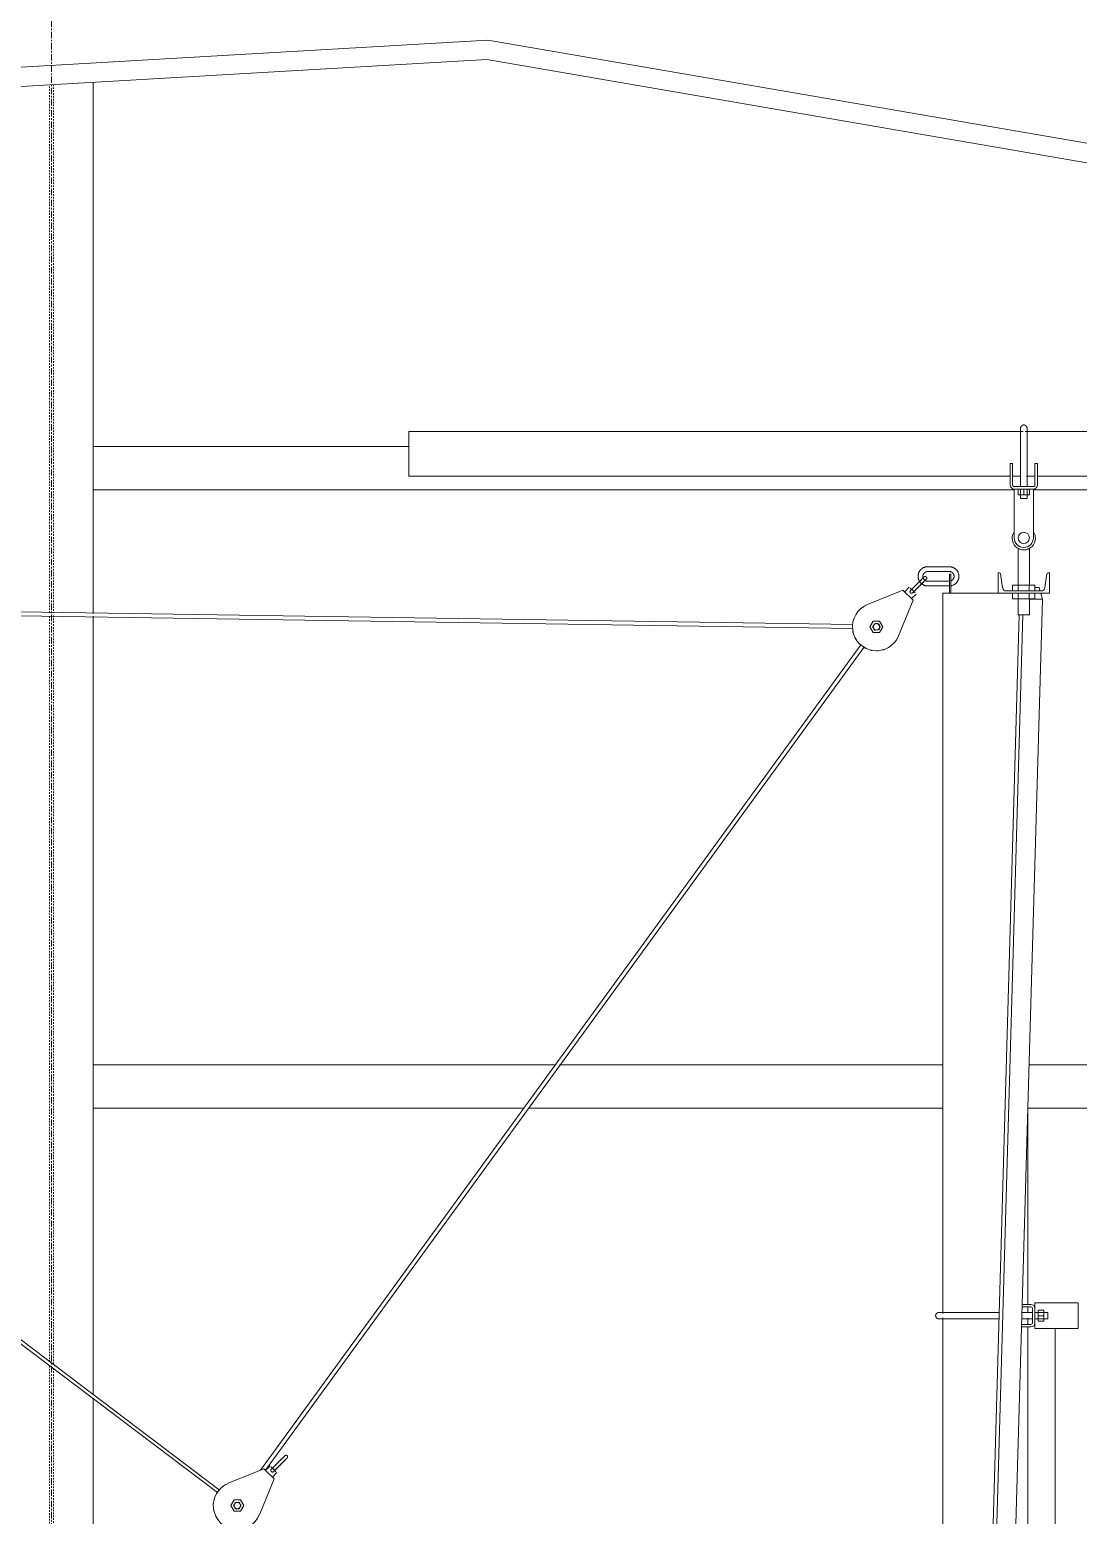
# Model space of a CAD drawing. Header units: inches. Extents: x 21386 to 98862, y -290 to 853.
# Drawn here: x 32822.9 to 32904.7, y 209.4 to 325.3 of the extents above; entities that cross this region are included whole.
import ezdxf

# ---------------------------------------------------------------- set-up
doc = ezdxf.new("R2010")
doc.units = ezdxf.units.IN
doc.header["$MEASUREMENT"] = 0
doc.linetypes.add('Grid Line 1_2_', pattern=[0.875, 0.5, -0.125, 0.125, -0.125])
doc.linetypes.add('Hidden 1_8_', pattern=[0.1875, 0.125, -0.0625])
for name, color, linetype, lineweight in [('Q-SPCQ', 91, 'Continuous', 13), ('S-BEAM', 12, 'Continuous', 13), ('S-COLS', 52, 'Continuous', 13), ('S-GRID', 1, 'Continuous', 9)]:
    doc.layers.add(name, color=color, linetype=linetype, lineweight=lineweight)

# ---------------------------------------------------------------- blocks, each defined once
blk = doc.blocks.new('Basketball_Backstop-Performance_Sports_Systems-3103-Ceiling_Hung - 27_-0_ to 27_-11 7_8_-706978-Building Section - North_South looking East _ Fitness Center')
at = {"layer": 'Q-SPCQ', "color": 8, "lineweight": 9}
for p, q in [((22184.62, 294), (22136.68, 294)), ((22136.68, 292.25), (22136.68, 294)), ((22232.68, 294), (22184.79, 294)), ((22136.68, 290.5), (22136.68, 292.25)), ((22184.43, 292.25), (22184.43, 289.69)), ((22184.93, 289.69), (22184.93, 292.25)), ((22183.8, 291.5), (22183.62, 291.5)), ((22183.62, 291), (22183.62, 291.5)), ((22183.62, 291.5), (22183.62, 291.37)), ((22183.8, 291.5), (22183.62, 291.5)), ((22183.62, 291.35), (22183.62, 291)), ((22183.62, 289.81), (22183.62, 291)), ((22183.8, 291.37), (22183.8, 291.5)), ((22183.8, 291.5), (22183.8, 291)), ((22183.8, 291), (22183.8, 291.35)), ((22183.8, 291), (22183.8, 289.81)), ((22185.74, 291.5), (22185.55, 291.5)), ((22185.55, 291), (22185.55, 291.5)), ((22185.55, 291.5), (22185.55, 291.37)), ((22185.74, 291.5), (22185.55, 291.5)), ((22185.55, 291.35), (22185.55, 291)), ((22185.55, 291), (22185.55, 289.81)), ((22185.74, 291.37), (22185.74, 291.5)), ((22185.74, 291.5), (22185.74, 291)), ((22185.74, 291), (22185.74, 291.35)), ((22185.74, 289.81), (22185.74, 291)), ((22136.68, 290.5), (22183.62, 290.5)), ((22183.8, 290.5), (22184.46, 290.5)), ((22184.43, 290.5), (22184.43, 289.69)), ((22184.43, 290.5), (22184.43, 289.69)), ((22184.43, 290.5), (22184.43, 289.69)), ((22184.89, 290.5), (22185.55, 290.5)), ((22184.93, 289.69), (22184.93, 290.5)), ((22184.93, 289.69), (22184.93, 290.5)), ((22184.93, 289.69), (22184.93, 290.5)), ((22185.74, 290.5), (22232.68, 290.5)), ((22185.43, 289.69), (22183.93, 289.69)), ((22183.93, 289.5), (22183.93, 285.69)), ((22183.93, 289.5), (22185.43, 289.5)), ((22184.24, 289.5), (22184.24, 289.06)), ((22184.68, 289.06), (22184.24, 289.06)), ((22184.43, 289.5), (22184.43, 288.75)), ((22184.68, 288.75), (22184.44, 288.75)), ((22184.68, 289.06), (22184.68, 289.5)), ((22185.12, 289.06), (22184.68, 289.06)), ((22184.92, 288.75), (22184.68, 288.75)), ((22184.93, 288.75), (22184.93, 289.5)), ((22185.12, 289.5), (22185.12, 289.06)), ((22185.43, 285.69), (22185.43, 289.5)), ((22184.24, 284.86), (22184.24, 281.99)), ((22184.24, 284.86), (22184.24, 281.99)), ((22185.12, 281.99), (22185.12, 284.86)), ((22185.12, 281.99), (22185.12, 284.86)), ((22178.87, 283.44), (22177.18, 283.44)), ((22177.18, 283.06), (22178.87, 283.06)), ((22178.87, 281.37), (22178.87, 282.87)), ((22178.99, 282.87), (22178.87, 282.87)), ((22178.99, 282.87), (22178.99, 281.37)), ((22182.78, 282.95), (22182.68, 282.95)), ((22182.68, 282.95), (22182.68, 281.37)), ((22183.03, 281.79), (22182.87, 282.88)), ((22186.49, 282.88), (22186.32, 281.79)), ((22186.68, 282.95), (22186.58, 282.95)), ((22186.68, 281.37), (22186.68, 282.95)), ((22175.74, 281.84), (22175.39, 281.49)), ((22175.82, 281.77), (22176.01, 281.58)), ((22178.87, 282.31), (22177.18, 282.31)), ((22177.18, 281.94), (22178.87, 281.94)), ((22183.81, 281.99), (22184.24, 281.99)), ((22183.81, 281.55), (22183.81, 281.99)), ((22184.24, 281.99), (22185.11, 281.99)), ((22184.24, 281.99), (22184.24, 281.55)), ((22185.11, 281.99), (22185.54, 281.99)), ((22185.11, 281.99), (22185.11, 281.55)), ((22185.54, 281.99), (22185.54, 281.55)), ((22185.87, 281.83), (22185.54, 281.83)), ((22185.94, 281.58), (22185.87, 281.83)), ((22171.33, 278.93), (22031.53, 281.07)), ((22031.53, 280.75), (22171.31, 278.62)), ((22175.25, 281.62), (22172.47, 280.49)), ((22174.91, 278.04), (22176.05, 280.83)), ((22175.25, 281.62), (22176.05, 280.83)), ((22175.92, 280.96), (22176.27, 281.31)), ((22176.01, 281.58), (22176.19, 281.39)), ((22178.37, 281.37), (22178.37, 225.17)), ((22178.37, 281.37), (22181.68, 281.37)), ((22181.68, 281.37), (22182.68, 281.37)), ((22182.46, 152.54), (22186.13, 280.92)), ((22182.68, 281.37), (22186.68, 281.37)), ((22186.04, 281.55), (22183.31, 281.55)), ((22183.81, 280.94), (22183.81, 281.37)), ((22184.24, 280.94), (22183.81, 280.94)), ((22184.24, 281.37), (22184.24, 280.94)), ((22184.24, 280.94), (22184.24, 279.69)), ((22185.11, 280.94), (22184.24, 280.94)), ((22185.09, 280.92), (22186.13, 280.92)), ((22185.11, 281.37), (22185.11, 280.94)), ((22185.54, 280.94), (22185.11, 280.94)), ((22185.12, 279.69), (22185.12, 280.94)), ((22185.54, 281.37), (22185.54, 280.94)), ((22186.13, 280.92), (22186, 281.37)), ((22031.09, 279.72), (22121.75, 211.2)), ((22121.89, 211.41), (22031.24, 279.91)), ((22184.6, 279.69), (22180.97, 152.54)), ((22184.32, 279.69), (22180.97, 162.24)), ((22184.68, 279.69), (22184.24, 279.69)), ((22185.12, 279.69), (22184.68, 279.69)), ((22172.93, 279.19), (22172.67, 278.75)), ((22172.67, 278.75), (22172.93, 278.31)), ((22173.43, 279.19), (22172.93, 279.19)), ((22172.93, 278.31), (22173.43, 278.31)), ((22173.4, 278.9), (22173.31, 278.9)), ((22173.68, 278.75), (22173.43, 279.19)), ((22173.43, 278.31), (22173.68, 278.75)), ((22171.96, 277.34), (22125.12, 212.95)), ((22125.5, 212.94), (22172.19, 277.13)), ((22184.99, 225.87), (22184.99, 241.02)), ((22182.76, 225.25), (22181.68, 225.25)), ((22185.37, 225.25), (22184.54, 225.25)), ((22184.55, 225.69), (22185.24, 225.69)), ((22185.24, 225.87), (22184.56, 225.87)), ((22184.99, 225.22), (22184.99, 225.69)), ((22185.37, 225.56), (22185.37, 224.44)), ((22185.55, 225.56), (22185.55, 226)), ((22188.93, 226), (22185.55, 226)), ((22185.55, 224.44), (22185.55, 225.56)), ((22186.55, 225.25), (22185.55, 225.25)), ((22185.8, 225), (22185.8, 225.44)), ((22186.24, 225.44), (22185.8, 225.44)), ((22185.8, 224.56), (22185.8, 225)), ((22185.8, 225), (22186.24, 225)), ((22186.24, 225.44), (22186.24, 225)), ((22186.24, 225), (22186.24, 224.56)), ((22186.55, 225.25), (22186.55, 225)), ((22186.55, 225), (22186.55, 224.75)), ((22188.93, 226), (22188.93, 224)), ((22178.37, 224.83), (22178.37, 162.87)), ((22181.68, 224.75), (22182.75, 224.75)), ((22184.51, 224.31), (22185.24, 224.31)), ((22185.24, 224.12), (22184.51, 224.12)), ((22184.53, 224.75), (22185.37, 224.75)), ((22184.99, 224.31), (22184.99, 224.8)), ((22184.99, 162.17), (22184.99, 224.12)), ((22185.55, 224.75), (22186.55, 224.75)), ((22185.55, 224), (22185.55, 224.44)), ((22185.55, 224), (22188.93, 224)), ((22186.24, 224.56), (22185.8, 224.56)), ((22187.12, 224), (22187.12, 130)), ((22125.38, 213.06), (22122.59, 211.92)), ((22125.04, 209.47), (22126.18, 212.26)), ((22125.38, 213.06), (22126.18, 212.26)), ((22125.87, 213.28), (22125.51, 212.92)), ((22125.94, 213.2), (22126.13, 213.01)), ((22126.04, 212.39), (22126.4, 212.75)), ((22126.13, 213.01), (22126.32, 212.82)), ((22123.05, 210.62), (22122.8, 210.18)), ((22122.8, 210.18), (22123.05, 209.75)), ((22123.56, 210.62), (22123.05, 210.62)), ((22123.81, 210.18), (22123.56, 210.62)), ((22123.56, 209.75), (22123.81, 210.18)), ((22123.05, 209.75), (22123.56, 209.75))]:
    blk.add_line(p, q, dxfattribs=at)
at = {"layer": 'Q-SPCQ', "color": 8, "lineweight": 9, "flags": 128}
for points in [[(22184.43, 294.25), (22184.43, 294.26), (22184.43, 294.27), (22184.43, 294.28), (22184.43, 294.29), (22184.43, 294.3), (22184.43, 294.31), (22184.44, 294.32), (22184.44, 294.33), (22184.44, 294.34), (22184.45, 294.35), (22184.45, 294.36), (22184.46, 294.37), (22184.46, 294.37), (22184.47, 294.38), (22184.47, 294.39), (22184.48, 294.4), (22184.48, 294.41), (22184.49, 294.41), (22184.5, 294.42), (22184.5, 294.43), (22184.51, 294.44), (22184.52, 294.44), (22184.53, 294.45), (22184.53, 294.45), (22184.54, 294.46), (22184.55, 294.47), (22184.56, 294.47), (22184.57, 294.48), (22184.58, 294.48), (22184.59, 294.48), (22184.6, 294.49), (22184.61, 294.49), (22184.62, 294.49), (22184.63, 294.49), (22184.64, 294.5), (22184.65, 294.5), (22184.66, 294.5), (22184.67, 294.5), (22184.68, 294.5), (22184.68, 294.5)], [(22184.43, 294.25), (22184.43, 294.26), (22184.43, 294.27), (22184.43, 294.28), (22184.43, 294.29), (22184.43, 294.3), (22184.43, 294.31), (22184.44, 294.32), (22184.44, 294.33), (22184.44, 294.34), (22184.45, 294.35), (22184.45, 294.36), (22184.46, 294.37), (22184.46, 294.37), (22184.47, 294.38), (22184.47, 294.39), (22184.48, 294.4), (22184.48, 294.41), (22184.49, 294.41), (22184.5, 294.42), (22184.5, 294.43), (22184.51, 294.44), (22184.52, 294.44), (22184.53, 294.45), (22184.53, 294.45), (22184.54, 294.46), (22184.55, 294.47), (22184.56, 294.47), (22184.57, 294.48), (22184.58, 294.48), (22184.59, 294.48), (22184.6, 294.49), (22184.61, 294.49), (22184.62, 294.49), (22184.63, 294.49), (22184.64, 294.5), (22184.65, 294.5), (22184.66, 294.5), (22184.67, 294.5), (22184.68, 294.5), (22184.68, 294.5)], [(22184.68, 294.5), (22184.69, 294.5), (22184.7, 294.5), (22184.71, 294.5), (22184.72, 294.5), (22184.73, 294.5), (22184.74, 294.49), (22184.75, 294.49), (22184.76, 294.49), (22184.77, 294.48), (22184.78, 294.48), (22184.78, 294.48), (22184.79, 294.47), (22184.8, 294.47), (22184.81, 294.46), (22184.82, 294.46), (22184.83, 294.45), (22184.84, 294.44), (22184.84, 294.44), (22184.85, 294.43), (22184.86, 294.42), (22184.86, 294.42), (22184.87, 294.41), (22184.88, 294.4), (22184.88, 294.39), (22184.89, 294.39), (22184.89, 294.38), (22184.9, 294.37), (22184.9, 294.36), (22184.91, 294.35), (22184.91, 294.34), (22184.91, 294.33), (22184.92, 294.32), (22184.92, 294.31), (22184.92, 294.3), (22184.92, 294.29), (22184.93, 294.28), (22184.93, 294.27), (22184.93, 294.26), (22184.93, 294.25), (22184.93, 294.25)], [(22184.68, 294.5), (22184.69, 294.5), (22184.7, 294.5), (22184.71, 294.5), (22184.72, 294.5), (22184.73, 294.5), (22184.74, 294.49), (22184.75, 294.49), (22184.76, 294.49), (22184.77, 294.48), (22184.78, 294.48), (22184.78, 294.48), (22184.79, 294.47), (22184.8, 294.47), (22184.81, 294.46), (22184.82, 294.46), (22184.83, 294.45), (22184.84, 294.44), (22184.84, 294.44), (22184.85, 294.43), (22184.86, 294.42), (22184.86, 294.42), (22184.87, 294.41), (22184.88, 294.4), (22184.88, 294.39), (22184.89, 294.39), (22184.89, 294.38), (22184.9, 294.37), (22184.9, 294.36), (22184.91, 294.35), (22184.91, 294.34), (22184.91, 294.33), (22184.92, 294.32), (22184.92, 294.31), (22184.92, 294.3), (22184.92, 294.29), (22184.93, 294.28), (22184.93, 294.27), (22184.93, 294.26), (22184.93, 294.25), (22184.93, 294.25)], [(22184.43, 294.23), (22184.43, 294.24), (22184.43, 294.25), (22184.43, 294.25)], [(22184.43, 294.25), (22184.43, 294.25), (22184.43, 294.24), (22184.43, 294.24)], [(22184.43, 293.97), (22184.43, 294.01), (22184.43, 294.05), (22184.43, 294.08), (22184.43, 294.11), (22184.43, 294.14), (22184.43, 294.17), (22184.43, 294.19), (22184.43, 294.21), (22184.43, 294.22), (22184.43, 294.23), (22184.43, 294.24), (22184.43, 294.25), (22184.43, 294.25)], [(22184.43, 294.25), (22184.43, 294.25), (22184.43, 294.24), (22184.43, 294.24), (22184.43, 294.22), (22184.43, 294.21), (22184.43, 294.19), (22184.43, 294.17), (22184.43, 294.15), (22184.43, 294.12), (22184.43, 294.09), (22184.43, 294.06), (22184.43, 294.02), (22184.43, 293.99), (22184.43, 293.94), (22184.43, 293.9), (22184.43, 293.85), (22184.43, 293.81), (22184.43, 293.75), (22184.43, 293.7), (22184.43, 293.64), (22184.43, 293.58), (22184.43, 293.52), (22184.43, 293.46), (22184.43, 293.4), (22184.43, 293.33), (22184.43, 293.26), (22184.43, 293.19), (22184.43, 293.12), (22184.43, 293.05), (22184.43, 292.97), (22184.43, 292.9), (22184.43, 292.82), (22184.43, 292.75), (22184.43, 292.67), (22184.43, 292.59), (22184.43, 292.51), (22184.43, 292.43), (22184.43, 292.35), (22184.43, 292.27), (22184.43, 292.25)], [(22184.43, 294.01), (22184.43, 294.05), (22184.43, 294.08)], [(22184.43, 294.06), (22184.43, 294.02), (22184.43, 293.99)], [(22184.93, 294.23), (22184.93, 294.24), (22184.93, 294.25), (22184.93, 294.25)], [(22184.93, 294.25), (22184.93, 294.25), (22184.93, 294.24), (22184.93, 294.24)], [(22184.93, 292.25), (22184.93, 292.33), (22184.93, 292.41), (22184.93, 292.49), (22184.93, 292.57), (22184.93, 292.65), (22184.93, 292.73), (22184.93, 292.8), (22184.93, 292.88), (22184.93, 292.95), (22184.93, 293.03), (22184.93, 293.1), (22184.93, 293.17), (22184.93, 293.24), (22184.93, 293.31), (22184.93, 293.38), (22184.93, 293.44), (22184.93, 293.51), (22184.93, 293.57), (22184.93, 293.63), (22184.93, 293.68), (22184.93, 293.74), (22184.93, 293.79), (22184.93, 293.84), (22184.93, 293.89), (22184.93, 293.93), (22184.93, 293.97), (22184.93, 294.01), (22184.93, 294.05), (22184.93, 294.08), (22184.93, 294.11), (22184.93, 294.14), (22184.93, 294.17), (22184.93, 294.19), (22184.93, 294.21), (22184.93, 294.22), (22184.93, 294.23), (22184.93, 294.24), (22184.93, 294.25), (22184.93, 294.25)], [(22184.93, 294.25), (22184.93, 294.25), (22184.93, 294.24), (22184.93, 294.24), (22184.93, 294.22), (22184.93, 294.21), (22184.93, 294.19), (22184.93, 294.17), (22184.93, 294.15), (22184.93, 294.12), (22184.93, 294.09), (22184.93, 294.06), (22184.93, 294.02), (22184.93, 293.99)], [(22184.93, 294.01), (22184.93, 294.05), (22184.93, 294.08)], [(22184.93, 294.06), (22184.93, 294.02), (22184.93, 293.99)], [(22177.18, 283.44), (22177.15, 283.44), (22177.12, 283.44), (22177.09, 283.43), (22177.06, 283.43), (22177.03, 283.42), (22177, 283.42), (22176.97, 283.41), (22176.94, 283.4), (22176.91, 283.39), (22176.89, 283.38), (22176.86, 283.37), (22176.83, 283.35), (22176.81, 283.34), (22176.78, 283.32), (22176.75, 283.31), (22176.73, 283.29), (22176.71, 283.27), (22176.68, 283.25), (22176.66, 283.23), (22176.64, 283.21), (22176.62, 283.19), (22176.6, 283.17), (22176.58, 283.14), (22176.56, 283.12), (22176.55, 283.09), (22176.53, 283.07), (22176.52, 283.04), (22176.5, 283.01), (22176.49, 282.99), (22176.48, 282.96), (22176.47, 282.93), (22176.46, 282.9), (22176.45, 282.87), (22176.44, 282.84), (22176.44, 282.81), (22176.43, 282.79), (22176.43, 282.76), (22176.43, 282.73), (22176.43, 282.7), (22176.43, 282.69)], [(22176.8, 282.69), (22176.8, 282.7), (22176.8, 282.72), (22176.81, 282.73), (22176.81, 282.75), (22176.81, 282.76), (22176.81, 282.78), (22176.82, 282.79), (22176.82, 282.81), (22176.83, 282.82), (22176.83, 282.83), (22176.84, 282.85), (22176.85, 282.86), (22176.85, 282.87), (22176.86, 282.89), (22176.87, 282.9), (22176.88, 282.91), (22176.89, 282.92), (22176.9, 282.93), (22176.91, 282.95), (22176.92, 282.96), (22176.93, 282.97), (22176.94, 282.98), (22176.95, 282.99), (22176.96, 282.99), (22176.98, 283), (22176.99, 283.01), (22177, 283.02), (22177.01, 283.03), (22177.03, 283.03), (22177.04, 283.04), (22177.06, 283.04), (22177.07, 283.05), (22177.08, 283.05), (22177.1, 283.05), (22177.11, 283.06), (22177.13, 283.06), (22177.14, 283.06), (22177.16, 283.06), (22177.17, 283.06), (22177.18, 283.06)], [(22179.62, 282.69), (22179.61, 282.72), (22179.61, 282.75), (22179.61, 282.78), (22179.61, 282.81), (22179.6, 282.84), (22179.59, 282.87), (22179.59, 282.89), (22179.58, 282.92), (22179.57, 282.95), (22179.56, 282.98), (22179.54, 283.01), (22179.53, 283.03), (22179.52, 283.06), (22179.5, 283.09), (22179.48, 283.11), (22179.47, 283.14), (22179.45, 283.16), (22179.43, 283.18), (22179.41, 283.2), (22179.39, 283.23), (22179.37, 283.25), (22179.34, 283.27), (22179.32, 283.28), (22179.3, 283.3), (22179.27, 283.32), (22179.24, 283.33), (22179.22, 283.35), (22179.19, 283.36), (22179.16, 283.38), (22179.14, 283.39), (22179.11, 283.4), (22179.08, 283.41), (22179.05, 283.41), (22179.02, 283.42), (22178.99, 283.43), (22178.96, 283.43), (22178.93, 283.43), (22178.9, 283.44), (22178.87, 283.44), (22178.87, 283.44)], [(22178.87, 283.06), (22178.88, 283.06), (22178.9, 283.06), (22178.91, 283.06), (22178.93, 283.06), (22178.94, 283.06), (22178.95, 283.05), (22178.97, 283.05), (22178.98, 283.04), (22179, 283.04), (22179.01, 283.03), (22179.03, 283.03), (22179.04, 283.02), (22179.05, 283.01), (22179.06, 283.01), (22179.08, 283), (22179.09, 282.99), (22179.1, 282.98), (22179.11, 282.97), (22179.12, 282.96), (22179.13, 282.95), (22179.14, 282.94), (22179.15, 282.93), (22179.16, 282.91), (22179.17, 282.9), (22179.18, 282.89), (22179.19, 282.88), (22179.2, 282.86), (22179.2, 282.85), (22179.21, 282.84), (22179.21, 282.82), (22179.22, 282.81), (22179.22, 282.8), (22179.23, 282.78), (22179.23, 282.77), (22179.23, 282.75), (22179.24, 282.74), (22179.24, 282.72), (22179.24, 282.71), (22179.24, 282.69), (22179.24, 282.69)], [(22176.36, 282.11), (22176.34, 282.09), (22176.32, 282.07), (22176.3, 282.05), (22176.28, 282.02), (22176.25, 282), (22176.23, 281.98), (22176.21, 281.96), (22176.19, 281.94), (22176.17, 281.92), (22176.15, 281.9), (22176.13, 281.88), (22176.11, 281.86), (22176.1, 281.85), (22176.08, 281.83), (22176.06, 281.81), (22176.04, 281.79), (22176.03, 281.78), (22176.01, 281.76), (22175.99, 281.74), (22175.98, 281.73), (22175.96, 281.71), (22175.95, 281.7), (22175.94, 281.69), (22175.93, 281.67), (22175.91, 281.66), (22175.9, 281.65), (22175.89, 281.64), (22175.88, 281.63), (22175.87, 281.62), (22175.87, 281.61), (22175.86, 281.61), (22175.85, 281.6), (22175.85, 281.6), (22175.84, 281.59), (22175.84, 281.59), (22175.83, 281.58), (22175.83, 281.58), (22175.83, 281.58), (22175.83, 281.58)], [(22175.93, 281.68), (22175.95, 281.7), (22175.96, 281.71), (22175.98, 281.72), (22175.99, 281.74), (22176.01, 281.75), (22176.02, 281.77), (22176.04, 281.79), (22176.06, 281.8), (22176.07, 281.82), (22176.09, 281.84), (22176.11, 281.86), (22176.13, 281.88), (22176.15, 281.9), (22176.17, 281.92), (22176.19, 281.94), (22176.21, 281.96), (22176.23, 281.98), (22176.25, 282), (22176.27, 282.02), (22176.29, 282.04), (22176.31, 282.06), (22176.33, 282.08), (22176.35, 282.1), (22176.36, 282.11)], [(22176.01, 281.4), (22176.01, 281.4), (22176.01, 281.4), (22176.01, 281.41), (22176.01, 281.41), (22176.02, 281.41), (22176.02, 281.42), (22176.03, 281.42), (22176.03, 281.43), (22176.04, 281.44), (22176.05, 281.44), (22176.06, 281.45), (22176.07, 281.46), (22176.08, 281.47), (22176.09, 281.48), (22176.1, 281.49), (22176.11, 281.51), (22176.12, 281.52), (22176.14, 281.53), (22176.15, 281.55), (22176.17, 281.56), (22176.18, 281.58), (22176.2, 281.59), (22176.22, 281.61), (22176.23, 281.63), (22176.25, 281.65), (22176.27, 281.66), (22176.29, 281.68), (22176.31, 281.7), (22176.32, 281.72), (22176.34, 281.74), (22176.36, 281.76), (22176.38, 281.78), (22176.4, 281.8), (22176.43, 281.82), (22176.45, 281.84), (22176.47, 281.86), (22176.49, 281.88), (22176.51, 281.91), (22176.53, 281.93), (22176.54, 281.93)], [(22176.54, 281.93), (22176.52, 281.91), (22176.49, 281.89), (22176.47, 281.87), (22176.45, 281.85), (22176.43, 281.83), (22176.41, 281.81), (22176.39, 281.79), (22176.37, 281.77), (22176.35, 281.75), (22176.33, 281.73), (22176.31, 281.71), (22176.29, 281.69), (22176.27, 281.67), (22176.25, 281.65), (22176.24, 281.63), (22176.22, 281.62), (22176.2, 281.6), (22176.19, 281.58), (22176.17, 281.57), (22176.16, 281.55), (22176.14, 281.54), (22176.13, 281.52), (22176.11, 281.51)], [(22176.36, 282.11), (22176.38, 282.13), (22176.4, 282.15), (22176.42, 282.17), (22176.44, 282.19), (22176.47, 282.21), (22176.49, 282.23), (22176.51, 282.26), (22176.53, 282.28), (22176.55, 282.3), (22176.57, 282.32), (22176.59, 282.33), (22176.6, 282.35), (22176.62, 282.37), (22176.64, 282.39), (22176.66, 282.41), (22176.68, 282.43), (22176.69, 282.44), (22176.71, 282.46), (22176.73, 282.47), (22176.74, 282.49), (22176.75, 282.5), (22176.77, 282.52), (22176.78, 282.53), (22176.79, 282.54), (22176.81, 282.56), (22176.82, 282.57), (22176.83, 282.58), (22176.84, 282.59), (22176.85, 282.59), (22176.85, 282.6), (22176.86, 282.61), (22176.87, 282.62), (22176.87, 282.62), (22176.88, 282.63), (22176.88, 282.63), (22176.89, 282.63), (22176.89, 282.64), (22176.89, 282.64), (22176.89, 282.64)], [(22176.89, 282.64), (22176.89, 282.64), (22176.89, 282.64), (22176.89, 282.64), (22176.88, 282.63), (22176.88, 282.63), (22176.87, 282.62), (22176.87, 282.62), (22176.86, 282.61), (22176.86, 282.61), (22176.85, 282.6), (22176.84, 282.59), (22176.83, 282.58), (22176.82, 282.57), (22176.81, 282.56), (22176.8, 282.55), (22176.79, 282.53), (22176.77, 282.52), (22176.76, 282.51), (22176.74, 282.49), (22176.73, 282.48), (22176.71, 282.46), (22176.7, 282.45), (22176.68, 282.43), (22176.66, 282.41), (22176.65, 282.4), (22176.63, 282.38), (22176.61, 282.36), (22176.59, 282.34), (22176.57, 282.32), (22176.55, 282.3), (22176.53, 282.28), (22176.51, 282.26), (22176.49, 282.24), (22176.47, 282.22), (22176.45, 282.2), (22176.43, 282.18), (22176.41, 282.16), (22176.39, 282.14), (22176.37, 282.11), (22176.36, 282.11)], [(22176.43, 282.69), (22176.43, 282.66), (22176.43, 282.63), (22176.43, 282.6), (22176.44, 282.57), (22176.44, 282.54), (22176.45, 282.51), (22176.46, 282.48), (22176.47, 282.45), (22176.48, 282.42), (22176.49, 282.4), (22176.5, 282.37), (22176.51, 282.34), (22176.53, 282.31), (22176.54, 282.29), (22176.56, 282.26), (22176.58, 282.24), (22176.59, 282.22), (22176.61, 282.19), (22176.63, 282.17), (22176.66, 282.15), (22176.68, 282.13), (22176.7, 282.11), (22176.72, 282.09), (22176.75, 282.07), (22176.77, 282.06), (22176.8, 282.04), (22176.82, 282.03), (22176.85, 282.01), (22176.88, 282), (22176.91, 281.99), (22176.93, 281.98), (22176.96, 281.97), (22176.99, 281.96), (22177.02, 281.95), (22177.05, 281.95), (22177.08, 281.94), (22177.11, 281.94), (22177.14, 281.94), (22177.17, 281.94), (22177.18, 281.94)], [(22176.54, 281.93), (22176.56, 281.95), (22176.58, 281.97), (22176.6, 282), (22176.62, 282.02), (22176.64, 282.04), (22176.66, 282.06), (22176.68, 282.08), (22176.7, 282.1), (22176.72, 282.12), (22176.74, 282.14), (22176.76, 282.16), (22176.78, 282.18), (22176.8, 282.2), (22176.82, 282.21), (22176.84, 282.23), (22176.85, 282.25), (22176.87, 282.27), (22176.89, 282.28), (22176.9, 282.3), (22176.92, 282.31), (22176.93, 282.33), (22176.95, 282.34), (22176.96, 282.35), (22176.97, 282.37), (22176.98, 282.38), (22176.99, 282.39), (22177, 282.4), (22177.01, 282.41), (22177.02, 282.42), (22177.03, 282.43), (22177.04, 282.43), (22177.04, 282.44), (22177.05, 282.45), (22177.06, 282.45), (22177.06, 282.45), (22177.06, 282.46), (22177.06, 282.46), (22177.07, 282.46), (22177.07, 282.46)], [(22177.07, 282.46), (22177.07, 282.46), (22177.07, 282.46), (22177.06, 282.46), (22177.06, 282.46), (22177.06, 282.45), (22177.05, 282.45), (22177.05, 282.44), (22177.04, 282.44), (22177.03, 282.43), (22177.03, 282.42), (22177.02, 282.41), (22177.01, 282.4), (22177, 282.39), (22176.99, 282.38), (22176.97, 282.37), (22176.96, 282.36), (22176.95, 282.34), (22176.94, 282.33), (22176.92, 282.32), (22176.91, 282.3), (22176.89, 282.29), (22176.87, 282.27), (22176.86, 282.25), (22176.84, 282.24), (22176.82, 282.22), (22176.81, 282.2), (22176.79, 282.18), (22176.77, 282.16), (22176.75, 282.14), (22176.73, 282.12), (22176.71, 282.1), (22176.69, 282.08), (22176.67, 282.06), (22176.65, 282.04), (22176.63, 282.02), (22176.61, 282), (22176.58, 281.98), (22176.56, 281.96), (22176.54, 281.94), (22176.54, 281.93)], [(22177.18, 282.31), (22177.16, 282.31), (22177.15, 282.31), (22177.13, 282.32), (22177.12, 282.32), (22177.1, 282.32), (22177.09, 282.32), (22177.07, 282.33), (22177.06, 282.33), (22177.05, 282.34), (22177.03, 282.34), (22177.02, 282.35), (22177, 282.35), (22176.99, 282.36), (22176.98, 282.37), (22176.97, 282.38), (22176.95, 282.39), (22176.94, 282.4), (22176.93, 282.41), (22176.92, 282.42), (22176.91, 282.43), (22176.9, 282.44), (22176.89, 282.45), (22176.88, 282.46), (22176.87, 282.47), (22176.86, 282.48), (22176.85, 282.5), (22176.85, 282.51), (22176.84, 282.52), (22176.83, 282.54), (22176.83, 282.55), (22176.82, 282.57), (22176.82, 282.58), (22176.81, 282.59), (22176.81, 282.61), (22176.81, 282.62), (22176.81, 282.64), (22176.8, 282.65), (22176.8, 282.67), (22176.8, 282.68), (22176.8, 282.69)], [(22176.89, 282.64), (22176.89, 282.64), (22176.9, 282.65), (22176.9, 282.65), (22176.91, 282.65), (22176.91, 282.65), (22176.91, 282.66), (22176.92, 282.66), (22176.92, 282.66), (22176.93, 282.66), (22176.93, 282.67), (22176.94, 282.67), (22176.94, 282.67), (22176.95, 282.67), (22176.95, 282.67), (22176.96, 282.67), (22176.96, 282.67), (22176.97, 282.68), (22176.97, 282.68), (22176.98, 282.68), (22176.98, 282.68), (22176.99, 282.68), (22176.99, 282.68), (22177, 282.67), (22177, 282.67), (22177.01, 282.67), (22177.01, 282.67), (22177.01, 282.67), (22177.02, 282.67), (22177.02, 282.67), (22177.03, 282.67), (22177.03, 282.66), (22177.04, 282.66), (22177.04, 282.66), (22177.05, 282.66), (22177.05, 282.65), (22177.05, 282.65), (22177.06, 282.65), (22177.06, 282.64), (22177.07, 282.64), (22177.07, 282.64)], [(22177.07, 282.64), (22177.07, 282.64), (22177.07, 282.63), (22177.08, 282.63), (22177.08, 282.62), (22177.08, 282.62), (22177.09, 282.62), (22177.09, 282.61), (22177.09, 282.61), (22177.09, 282.6), (22177.09, 282.6), (22177.1, 282.59), (22177.1, 282.59), (22177.1, 282.58), (22177.1, 282.58), (22177.1, 282.57), (22177.1, 282.57), (22177.1, 282.56), (22177.1, 282.56), (22177.1, 282.55), (22177.1, 282.55), (22177.1, 282.54), (22177.1, 282.54), (22177.1, 282.53), (22177.1, 282.53), (22177.1, 282.52), (22177.1, 282.52), (22177.1, 282.51), (22177.1, 282.51), (22177.09, 282.5), (22177.09, 282.5), (22177.09, 282.5), (22177.09, 282.49), (22177.09, 282.49), (22177.08, 282.48), (22177.08, 282.48), (22177.08, 282.47), (22177.07, 282.47), (22177.07, 282.47), (22177.07, 282.46), (22177.07, 282.46)], [(22178.98, 281.95), (22179.01, 281.95), (22179.04, 281.96), (22179.07, 281.97), (22179.1, 281.98), (22179.13, 281.99), (22179.16, 282), (22179.18, 282.01), (22179.21, 282.02), (22179.24, 282.04), (22179.26, 282.05), (22179.29, 282.07), (22179.31, 282.09), (22179.34, 282.1), (22179.36, 282.12), (22179.38, 282.14), (22179.4, 282.16), (22179.42, 282.19), (22179.44, 282.21), (22179.46, 282.23), (22179.48, 282.26), (22179.5, 282.28), (22179.51, 282.31), (22179.53, 282.33), (22179.54, 282.36), (22179.55, 282.39), (22179.56, 282.42), (22179.57, 282.44), (22179.58, 282.47), (22179.59, 282.5), (22179.6, 282.53), (22179.6, 282.56), (22179.61, 282.59), (22179.61, 282.62), (22179.61, 282.65), (22179.62, 282.68), (22179.62, 282.69)], [(22179.24, 282.69), (22179.24, 282.67), (22179.24, 282.66), (22179.24, 282.64), (22179.24, 282.63), (22179.23, 282.61), (22179.23, 282.6), (22179.23, 282.58), (22179.22, 282.57), (22179.22, 282.56), (22179.21, 282.54), (22179.2, 282.53), (22179.2, 282.51), (22179.19, 282.5), (22179.18, 282.49), (22179.17, 282.48), (22179.17, 282.46), (22179.16, 282.45), (22179.15, 282.44), (22179.14, 282.43), (22179.13, 282.42), (22179.12, 282.41), (22179.1, 282.4), (22179.09, 282.39), (22179.08, 282.38), (22179.07, 282.37), (22179.06, 282.36), (22179.04, 282.36), (22179.03, 282.35), (22179.02, 282.34), (22179, 282.34), (22178.99, 282.33)], [(22175.83, 281.4), (22175.83, 281.41), (22175.82, 281.41), (22175.82, 281.41), (22175.82, 281.42), (22175.81, 281.42), (22175.81, 281.43), (22175.81, 281.43), (22175.81, 281.43), (22175.8, 281.44), (22175.8, 281.44), (22175.8, 281.45), (22175.8, 281.45), (22175.8, 281.46), (22175.8, 281.46), (22175.79, 281.47), (22175.79, 281.47), (22175.79, 281.48), (22175.79, 281.48), (22175.79, 281.49), (22175.79, 281.49), (22175.79, 281.5), (22175.79, 281.5), (22175.79, 281.51), (22175.79, 281.51), (22175.8, 281.52), (22175.8, 281.52), (22175.8, 281.53), (22175.8, 281.53), (22175.8, 281.54), (22175.8, 281.54), (22175.81, 281.54), (22175.81, 281.55), (22175.81, 281.55), (22175.81, 281.56), (22175.82, 281.56), (22175.82, 281.57), (22175.82, 281.57), (22175.83, 281.57), (22175.83, 281.58), (22175.83, 281.58)], [(22175.83, 281.58), (22175.83, 281.58), (22175.83, 281.58), (22175.83, 281.58), (22175.84, 281.59), (22175.84, 281.59), (22175.84, 281.59), (22175.85, 281.6), (22175.86, 281.61), (22175.86, 281.61), (22175.87, 281.62), (22175.88, 281.63), (22175.89, 281.64), (22175.9, 281.65)], [(22176.01, 281.4), (22176, 281.4), (22176, 281.39), (22176, 281.39), (22175.99, 281.39), (22175.99, 281.39), (22175.98, 281.38), (22175.98, 281.38), (22175.97, 281.38), (22175.97, 281.38), (22175.96, 281.37), (22175.96, 281.37), (22175.96, 281.37), (22175.95, 281.37), (22175.95, 281.37), (22175.94, 281.37), (22175.94, 281.37), (22175.93, 281.37), (22175.93, 281.37), (22175.92, 281.37), (22175.92, 281.37), (22175.91, 281.37), (22175.91, 281.37), (22175.9, 281.37), (22175.9, 281.37), (22175.89, 281.37), (22175.89, 281.37), (22175.88, 281.37), (22175.88, 281.37), (22175.87, 281.37), (22175.87, 281.38), (22175.86, 281.38), (22175.86, 281.38), (22175.85, 281.38), (22175.85, 281.39), (22175.85, 281.39), (22175.84, 281.39), (22175.84, 281.39), (22175.83, 281.4), (22175.83, 281.4), (22175.83, 281.4)], [(22176.08, 281.47), (22176.07, 281.46), (22176.06, 281.45), (22176.05, 281.45), (22176.04, 281.44), (22176.03, 281.43), (22176.03, 281.42), (22176.02, 281.42), (22176.02, 281.41), (22176.01, 281.41), (22176.01, 281.41), (22176.01, 281.4), (22176.01, 281.4), (22176.01, 281.4)], [(22177.8, 225), (22177.8, 225.01), (22177.8, 225.02), (22177.8, 225.03), (22177.81, 225.04), (22177.81, 225.05), (22177.81, 225.06), (22177.81, 225.07), (22177.82, 225.08), (22177.82, 225.09), (22177.82, 225.1), (22177.83, 225.11), (22177.83, 225.12), (22177.84, 225.12), (22177.84, 225.13), (22177.85, 225.14), (22177.85, 225.15), (22177.86, 225.16), (22177.86, 225.16), (22177.87, 225.17), (22177.88, 225.18), (22177.89, 225.19), (22177.89, 225.19), (22177.9, 225.2), (22177.91, 225.2), (22177.92, 225.21), (22177.93, 225.22), (22177.93, 225.22), (22177.94, 225.23), (22177.95, 225.23), (22177.96, 225.23), (22177.97, 225.24), (22177.98, 225.24), (22177.99, 225.24), (22178, 225.24), (22178.01, 225.25), (22178.02, 225.25), (22178.03, 225.25), (22178.04, 225.25), (22178.05, 225.25), (22178.05, 225.25)], [(22178.05, 224.75), (22178.04, 224.75), (22178.03, 224.75), (22178.02, 224.75), (22178.01, 224.75), (22178, 224.75), (22177.99, 224.76), (22177.98, 224.76), (22177.97, 224.76), (22177.96, 224.77), (22177.96, 224.77), (22177.95, 224.77), (22177.94, 224.78), (22177.93, 224.78), (22177.92, 224.79), (22177.91, 224.79), (22177.9, 224.8), (22177.9, 224.81), (22177.89, 224.81), (22177.88, 224.82), (22177.87, 224.83), (22177.87, 224.83), (22177.86, 224.84), (22177.85, 224.85), (22177.85, 224.86), (22177.84, 224.86), (22177.84, 224.87), (22177.83, 224.88), (22177.83, 224.89), (22177.82, 224.9), (22177.82, 224.91), (22177.82, 224.92), (22177.81, 224.93), (22177.81, 224.94), (22177.81, 224.95), (22177.81, 224.96), (22177.8, 224.97), (22177.8, 224.98), (22177.8, 224.99), (22177.8, 225), (22177.8, 225)], [(22181.68, 225.25), (22181.53, 225.25), (22181.39, 225.25), (22181.24, 225.25), (22181.1, 225.25), (22180.96, 225.25), (22180.82, 225.25), (22180.68, 225.25), (22180.54, 225.25), (22180.4, 225.25), (22180.27, 225.25), (22180.13, 225.25), (22180, 225.25), (22179.88, 225.25), (22179.75, 225.25), (22179.63, 225.25), (22179.51, 225.25), (22179.4, 225.25), (22179.29, 225.25), (22179.18, 225.25), (22179.08, 225.25), (22178.98, 225.25), (22178.88, 225.25), (22178.79, 225.25), (22178.71, 225.25), (22178.63, 225.25), (22178.55, 225.25), (22178.48, 225.25), (22178.41, 225.25), (22178.35, 225.25), (22178.3, 225.25), (22178.25, 225.25), (22178.21, 225.25), (22178.17, 225.25), (22178.13, 225.25), (22178.11, 225.25), (22178.08, 225.25), (22178.07, 225.25), (22178.06, 225.25), (22178.05, 225.25), (22178.05, 225.25)], [(22178.05, 225.25), (22178.06, 225.25), (22178.06, 225.25), (22178.08, 225.25), (22178.1, 225.25), (22178.13, 225.25), (22178.16, 225.25), (22178.19, 225.25), (22178.24, 225.25), (22178.29, 225.25), (22178.34, 225.25)], [(22178.35, 224.75), (22178.3, 224.75), (22178.25, 224.75), (22178.21, 224.75), (22178.17, 224.75), (22178.13, 224.75), (22178.11, 224.75), (22178.08, 224.75), (22178.07, 224.75), (22178.06, 224.75), (22178.05, 224.75), (22178.05, 224.75)], [(22178.05, 224.75), (22178.06, 224.75), (22178.06, 224.75), (22178.08, 224.75), (22178.1, 224.75), (22178.13, 224.75), (22178.16, 224.75), (22178.19, 224.75), (22178.24, 224.75), (22178.29, 224.75), (22178.34, 224.75), (22178.4, 224.75), (22178.46, 224.75), (22178.53, 224.75), (22178.61, 224.75), (22178.69, 224.75), (22178.77, 224.75), (22178.86, 224.75), (22178.95, 224.75), (22179.05, 224.75), (22179.15, 224.75), (22179.26, 224.75), (22179.37, 224.75), (22179.48, 224.75), (22179.6, 224.75), (22179.72, 224.75), (22179.84, 224.75), (22179.97, 224.75), (22180.1, 224.75), (22180.23, 224.75), (22180.36, 224.75), (22180.5, 224.75), (22180.64, 224.75), (22180.78, 224.75), (22180.92, 224.75), (22181.06, 224.75), (22181.21, 224.75), (22181.35, 224.75), (22181.49, 224.75), (22181.64, 224.75), (22181.68, 224.75)], [(22126.48, 213.54), (22126.46, 213.52), (22126.44, 213.5), (22126.42, 213.48), (22126.4, 213.46), (22126.38, 213.44), (22126.36, 213.42), (22126.34, 213.4), (22126.32, 213.37), (22126.3, 213.35), (22126.28, 213.34), (22126.26, 213.32), (22126.24, 213.3), (22126.22, 213.28), (22126.2, 213.26), (22126.19, 213.24), (22126.17, 213.23), (22126.15, 213.21), (22126.14, 213.19), (22126.12, 213.18), (22126.1, 213.16), (22126.09, 213.15), (22126.08, 213.13), (22126.06, 213.12), (22126.05, 213.11), (22126.04, 213.1), (22126.03, 213.08), (22126.02, 213.07), (22126.01, 213.06), (22126, 213.06), (22125.99, 213.05), (22125.98, 213.04), (22125.98, 213.03), (22125.97, 213.03), (22125.97, 213.02), (22125.96, 213.02), (22125.96, 213.02), (22125.96, 213.01), (22125.96, 213.01), (22125.95, 213.01)], [(22126.06, 213.12), (22126.07, 213.13), (22126.09, 213.14), (22126.1, 213.16), (22126.12, 213.17), (22126.13, 213.19), (22126.15, 213.2), (22126.16, 213.22), (22126.18, 213.24), (22126.2, 213.26), (22126.22, 213.27), (22126.23, 213.29), (22126.25, 213.31), (22126.27, 213.33), (22126.29, 213.35), (22126.31, 213.37), (22126.33, 213.39), (22126.35, 213.41), (22126.37, 213.43), (22126.39, 213.45), (22126.42, 213.47), (22126.44, 213.49), (22126.46, 213.51), (22126.48, 213.54), (22126.48, 213.54)], [(22126.13, 212.83), (22126.13, 212.84), (22126.13, 212.84), (22126.14, 212.84), (22126.14, 212.84), (22126.14, 212.85), (22126.15, 212.85), (22126.15, 212.86), (22126.16, 212.86), (22126.17, 212.87), (22126.17, 212.88), (22126.18, 212.89), (22126.19, 212.89), (22126.2, 212.9), (22126.21, 212.92), (22126.22, 212.93), (22126.24, 212.94), (22126.25, 212.95), (22126.26, 212.97), (22126.28, 212.98), (22126.29, 213), (22126.31, 213.01), (22126.32, 213.03), (22126.34, 213.04), (22126.36, 213.06), (22126.38, 213.08), (22126.39, 213.1), (22126.41, 213.12), (22126.43, 213.13), (22126.45, 213.15), (22126.47, 213.17), (22126.49, 213.19), (22126.51, 213.21), (22126.53, 213.23), (22126.55, 213.25), (22126.57, 213.27), (22126.59, 213.3), (22126.61, 213.32), (22126.63, 213.34), (22126.66, 213.36), (22126.66, 213.37)], [(22126.66, 213.37), (22126.64, 213.34), (22126.62, 213.32), (22126.6, 213.3), (22126.58, 213.28), (22126.56, 213.26), (22126.54, 213.24), (22126.52, 213.22), (22126.49, 213.2), (22126.47, 213.18), (22126.46, 213.16), (22126.44, 213.14), (22126.42, 213.12), (22126.4, 213.1), (22126.38, 213.08), (22126.36, 213.07), (22126.34, 213.05), (22126.33, 213.03), (22126.31, 213.02), (22126.3, 213), (22126.28, 212.98), (22126.27, 212.97), (22126.25, 212.96), (22126.24, 212.94)], [(22126.48, 213.54), (22126.51, 213.56), (22126.53, 213.58), (22126.55, 213.61), (22126.57, 213.63), (22126.59, 213.65), (22126.61, 213.67), (22126.63, 213.69), (22126.65, 213.71), (22126.67, 213.73), (22126.69, 213.75), (22126.71, 213.77), (22126.73, 213.79), (22126.75, 213.81), (22126.77, 213.82), (22126.78, 213.84), (22126.8, 213.86), (22126.82, 213.88), (22126.83, 213.89), (22126.85, 213.91), (22126.87, 213.92), (22126.88, 213.94), (22126.89, 213.95), (22126.91, 213.96), (22126.92, 213.98), (22126.93, 213.99), (22126.94, 214), (22126.95, 214.01), (22126.96, 214.02), (22126.97, 214.03), (22126.98, 214.04), (22126.99, 214.04), (22126.99, 214.05), (22127, 214.06), (22127, 214.06), (22127.01, 214.06), (22127.01, 214.07), (22127.01, 214.07), (22127.01, 214.07), (22127.02, 214.07)], [(22127.02, 214.07), (22127.01, 214.07), (22127.01, 214.07), (22127.01, 214.07), (22127.01, 214.07), (22127, 214.06), (22127, 214.06), (22126.99, 214.05), (22126.99, 214.05), (22126.98, 214.04), (22126.97, 214.03), (22126.96, 214.02), (22126.96, 214.01), (22126.95, 214), (22126.93, 213.99), (22126.92, 213.98), (22126.91, 213.97), (22126.9, 213.95), (22126.88, 213.94), (22126.87, 213.93), (22126.85, 213.91), (22126.84, 213.9), (22126.82, 213.88), (22126.81, 213.86), (22126.79, 213.85), (22126.77, 213.83), (22126.75, 213.81), (22126.73, 213.79), (22126.72, 213.77), (22126.7, 213.75), (22126.68, 213.73), (22126.66, 213.71), (22126.64, 213.69), (22126.62, 213.67), (22126.6, 213.65), (22126.57, 213.63), (22126.55, 213.61), (22126.53, 213.59), (22126.51, 213.57), (22126.49, 213.55), (22126.48, 213.54)], [(22126.66, 213.37), (22126.68, 213.39), (22126.7, 213.41), (22126.73, 213.43), (22126.75, 213.45), (22126.77, 213.47), (22126.79, 213.49), (22126.81, 213.51), (22126.83, 213.53), (22126.85, 213.55), (22126.87, 213.57), (22126.89, 213.59), (22126.91, 213.61), (22126.93, 213.63), (22126.94, 213.65), (22126.96, 213.66), (22126.98, 213.68), (22127, 213.7), (22127.01, 213.71), (22127.03, 213.73), (22127.04, 213.75), (22127.06, 213.76), (22127.07, 213.77), (22127.08, 213.79), (22127.1, 213.8), (22127.11, 213.81), (22127.12, 213.82), (22127.13, 213.83), (22127.14, 213.84), (22127.15, 213.85), (22127.16, 213.86), (22127.16, 213.87), (22127.17, 213.87), (22127.18, 213.88), (22127.18, 213.88), (22127.18, 213.89), (22127.19, 213.89), (22127.19, 213.89), (22127.19, 213.89), (22127.19, 213.9)], [(22127.19, 213.9), (22127.19, 213.89), (22127.19, 213.89), (22127.19, 213.89), (22127.19, 213.89), (22127.18, 213.88), (22127.18, 213.88), (22127.17, 213.87), (22127.16, 213.87), (22127.16, 213.86), (22127.15, 213.85), (22127.14, 213.84), (22127.13, 213.84), (22127.12, 213.83), (22127.11, 213.81), (22127.1, 213.8), (22127.09, 213.79), (22127.07, 213.78), (22127.06, 213.76), (22127.05, 213.75), (22127.03, 213.73), (22127.02, 213.72), (22127, 213.7), (22126.98, 213.69), (22126.97, 213.67), (22126.95, 213.65), (22126.93, 213.63), (22126.91, 213.62), (22126.89, 213.6), (22126.87, 213.58), (22126.85, 213.56), (22126.83, 213.54), (22126.81, 213.52), (22126.79, 213.5), (22126.77, 213.48), (22126.75, 213.46), (22126.73, 213.43), (22126.71, 213.41), (22126.69, 213.39), (22126.67, 213.37), (22126.66, 213.37)], [(22127.02, 214.07), (22127.02, 214.08), (22127.02, 214.08), (22127.03, 214.08), (22127.03, 214.09), (22127.03, 214.09), (22127.04, 214.09), (22127.04, 214.09), (22127.05, 214.1), (22127.05, 214.1), (22127.06, 214.1), (22127.06, 214.1), (22127.07, 214.1), (22127.07, 214.1), (22127.08, 214.11), (22127.08, 214.11), (22127.09, 214.11), (22127.09, 214.11), (22127.1, 214.11), (22127.1, 214.11), (22127.11, 214.11), (22127.11, 214.11), (22127.12, 214.11), (22127.12, 214.11), (22127.13, 214.11), (22127.13, 214.11), (22127.13, 214.1), (22127.14, 214.1), (22127.14, 214.1), (22127.15, 214.1), (22127.15, 214.1), (22127.16, 214.1), (22127.16, 214.09), (22127.17, 214.09), (22127.17, 214.09), (22127.18, 214.09), (22127.18, 214.08), (22127.18, 214.08), (22127.19, 214.08), (22127.19, 214.07), (22127.19, 214.07)], [(22127.19, 214.07), (22127.2, 214.07), (22127.2, 214.06), (22127.2, 214.06), (22127.2, 214.06), (22127.21, 214.05), (22127.21, 214.05), (22127.21, 214.04), (22127.22, 214.04), (22127.22, 214.04), (22127.22, 214.03), (22127.22, 214.03), (22127.22, 214.02), (22127.22, 214.02), (22127.23, 214.01), (22127.23, 214.01), (22127.23, 214), (22127.23, 214), (22127.23, 213.99), (22127.23, 213.99), (22127.23, 213.98), (22127.23, 213.98), (22127.23, 213.97), (22127.23, 213.97), (22127.23, 213.96), (22127.23, 213.96), (22127.22, 213.95), (22127.22, 213.95), (22127.22, 213.94), (22127.22, 213.94), (22127.22, 213.93), (22127.22, 213.93), (22127.21, 213.92), (22127.21, 213.92), (22127.21, 213.92), (22127.21, 213.91), (22127.2, 213.91), (22127.2, 213.9), (22127.2, 213.9), (22127.19, 213.9), (22127.19, 213.9)], [(22125.95, 212.83), (22125.95, 212.84), (22125.95, 212.84), (22125.94, 212.85), (22125.94, 212.85), (22125.94, 212.85), (22125.94, 212.86), (22125.93, 212.86), (22125.93, 212.87), (22125.93, 212.87), (22125.93, 212.88), (22125.93, 212.88), (22125.92, 212.89), (22125.92, 212.89), (22125.92, 212.9), (22125.92, 212.9), (22125.92, 212.9), (22125.92, 212.91), (22125.92, 212.91), (22125.92, 212.92), (22125.92, 212.92), (22125.92, 212.93), (22125.92, 212.93), (22125.92, 212.94), (22125.92, 212.94), (22125.92, 212.95), (22125.92, 212.95), (22125.92, 212.96), (22125.92, 212.96), (22125.93, 212.97), (22125.93, 212.97), (22125.93, 212.98), (22125.93, 212.98), (22125.94, 212.99), (22125.94, 212.99), (22125.94, 213), (22125.94, 213), (22125.95, 213), (22125.95, 213.01), (22125.95, 213.01), (22125.95, 213.01)], [(22125.95, 213.01), (22125.95, 213.01), (22125.96, 213.01), (22125.96, 213.02), (22125.96, 213.02), (22125.97, 213.02), (22125.97, 213.03), (22125.98, 213.03), (22125.98, 213.04), (22125.99, 213.05), (22126, 213.05), (22126, 213.06), (22126.01, 213.07), (22126.02, 213.08)], [(22126.13, 212.83), (22126.13, 212.83), (22126.12, 212.83), (22126.12, 212.82), (22126.12, 212.82), (22126.11, 212.82), (22126.11, 212.82), (22126.1, 212.81), (22126.1, 212.81), (22126.09, 212.81), (22126.09, 212.81), (22126.09, 212.81), (22126.08, 212.8), (22126.08, 212.8), (22126.07, 212.8), (22126.07, 212.8), (22126.06, 212.8), (22126.06, 212.8), (22126.05, 212.8), (22126.05, 212.8), (22126.04, 212.8), (22126.04, 212.8), (22126.03, 212.8), (22126.03, 212.8), (22126.02, 212.8), (22126.02, 212.8), (22126.01, 212.8), (22126.01, 212.8), (22126, 212.81), (22126, 212.81), (22125.99, 212.81), (22125.99, 212.81), (22125.98, 212.81), (22125.98, 212.82), (22125.97, 212.82), (22125.97, 212.82), (22125.97, 212.82), (22125.96, 212.83), (22125.96, 212.83), (22125.96, 212.83), (22125.95, 212.83)], [(22126.2, 212.91), (22126.19, 212.9), (22126.18, 212.89), (22126.18, 212.88), (22126.17, 212.87), (22126.16, 212.86), (22126.15, 212.86), (22126.15, 212.85), (22126.14, 212.85), (22126.14, 212.84), (22126.14, 212.84), (22126.13, 212.84), (22126.13, 212.84), (22126.13, 212.83)]]:
    blk.add_lwpolyline(points, dxfattribs=at)
at = {"layer": 'Q-SPCQ', "color": 8, "lineweight": 9}
for centre, radius, start, end in [((22183.93, 289.81), 0.312, 180, 270), ((22183.93, 289.81), 0.312, 180, 270), ((22183.93, 289.81), 0.125, 180, 270), ((22183.93, 289.81), 0.125, 180, 270), ((22185.43, 289.81), 0.312, 270, 0), ((22185.43, 289.81), 0.125, 270, 0), ((22185.43, 289.81), 0.312, 270, 0), ((22185.43, 289.81), 0.125, 270, 0), ((22184.68, 285.66), 0.906, 150, 180), ((22184.68, 285.66), 0.906, 180, 0), ((22184.68, 285.69), 0.75, 180, 0), ((22184.68, 285.69), 0.438, 0, 180), ((22184.68, 285.69), 0.438, 180, 0), ((22184.68, 285.66), 0.906, 0, 30), ((22182.78, 282.86), 0.09, 8.6582, 90), ((22186.58, 282.86), 0.09, 90, 171.3418), ((22183.31, 281.83), 0.28, 188.6582, 270), ((22186.04, 281.83), 0.28, 270, 351.3418), ((22173.18, 278.75), 1.87, 112.1972, 337.8028), ((22173.18, 278.75), 1.88, 160.3226, 165), ((22173.18, 278.75), 1.87, 145.6237, 150), ((22173.18, 278.75), 1.88, 130.9704, 135), ((22173.18, 278.75), 1.88, 116.3445, 120), ((22173.18, 278.75), 1.87, 175.1058, 180), ((22173.18, 278.75), 1.88, 190.0739, 195), ((22173.18, 278.75), 0.281, 165, 195), ((22173.18, 278.75), 0.25, 135, 315), ((22173.18, 278.75), 0.25, 150, 210), ((22173.18, 278.75), 0.281, 105, 135), ((22173.18, 278.75), 0.25, 315, 135), ((22173.18, 278.75), 0.281, 231.2905, 255), ((22173.18, 278.75), 0.25, 240.6674, 270), ((22173.18, 278.75), 0.25, 90, 105), ((22173.18, 278.75), 0.25, 75, 105), ((22173.18, 278.75), 0.25, 75, 90), ((22173.18, 278.75), 0.25, 270, 299.3326), ((22173.18, 278.75), 0.25, 270, 299.3326), ((22173.18, 278.75), 0.281, 36.4121, 75), ((22173.18, 278.75), 0.281, 285, 315), ((22173.18, 278.75), 0.25, 15, 60), ((22173.18, 278.75), 0.25, 45, 60), ((22173.18, 278.75), 0.281, 315, 323.5879), ((22173.18, 278.75), 0.25, 330, 334.7789), ((22173.18, 278.75), 0.281, 345, 15), ((22173.18, 278.75), 1.87, 205.5966, 210), ((22173.18, 278.75), 1.87, 240, 244.4034), ((22173.18, 278.75), 1.87, 300, 304.3763), ((22173.18, 278.75), 1.87, 315, 319.0296), ((22173.18, 278.75), 1.87, 330, 333.6555), ((22173.18, 278.75), 1.88, 255, 259.9261), ((22173.18, 278.75), 1.87, 270, 274.8942), ((22173.18, 278.75), 1.88, 285, 289.6774), ((22185.24, 225.56), 0.312, 0, 90), ((22185.24, 225.56), 0.125, 0, 90), ((22185.24, 224.44), 0.312, 270, 0), ((22185.24, 224.44), 0.125, 270, 0), ((22123.3, 210.18), 1.87, 112.1972, 337.8028), ((22123.3, 210.18), 1.88, 145.6237, 150), ((22123.3, 210.18), 1.87, 130.9704, 135), ((22123.3, 210.18), 1.88, 116.3445, 120), ((22123.3, 210.18), 1.88, 175.1058, 180), ((22123.3, 210.18), 1.87, 190.0739, 195), ((22123.3, 210.18), 1.87, 161.7316, 165), ((22123.3, 210.18), 0.281, 165, 195), ((22123.3, 210.18), 0.25, 135, 315), ((22123.3, 210.18), 0.25, 150, 210), ((22123.3, 210.18), 0.25, 180, 195), ((22123.3, 210.18), 0.281, 105, 135), ((22123.3, 210.18), 0.281, 225, 255), ((22123.3, 210.18), 0.25, 315, 135), ((22123.3, 210.18), 0.25, 240, 270), ((22123.3, 210.18), 0.25, 240, 270), ((22123.3, 210.18), 0.25, 90, 105), ((22123.3, 210.18), 0.25, 90, 105), ((22123.3, 210.18), 0.25, 75, 90), ((22123.3, 210.18), 0.25, 270, 300), ((22123.3, 210.18), 0.281, 45, 75), ((22123.3, 210.18), 0.281, 285, 315), ((22123.3, 210.18), 0.25, 15, 60), ((22123.3, 210.18), 0.281, 345, 15)]:
    blk.add_arc(centre, radius, start, end, dxfattribs=at)
for points, knots in [([(22184.4, 284.79), (22184.39, 284.8), (22184.38, 284.8), (22184.36, 284.81), (22184.34, 284.81), (22184.32, 284.82), (22184.31, 284.83), (22184.3, 284.83), (22184.3, 284.83)], [0.2222222, 0.2222222, 0.2222222, 0.2222222, 0.2361111, 0.25, 0.2777778, 0.3055556, 0.3194444, 0.3333333, 0.3333333, 0.3333333, 0.3333333]), ([(22184.68, 284.75), (22184.65, 284.75), (22184.61, 284.75), (22184.56, 284.76), (22184.54, 284.76), (22184.53, 284.76)], [0, 0, 0, 0, 0.0555556, 0.0833333, 0.1111111, 0.1111111, 0.1111111, 0.1111111]), ([(22184.83, 284.76), (22184.82, 284.76), (22184.79, 284.76), (22184.74, 284.75), (22184.7, 284.75), (22184.68, 284.75)], [0.8888889, 0.8888889, 0.8888889, 0.8888889, 0.9166667, 0.9444444, 1, 1, 1, 1]), ([(22185.06, 284.83), (22185.05, 284.83), (22185.05, 284.83), (22185.03, 284.82), (22185.01, 284.81), (22184.99, 284.81), (22184.97, 284.8), (22184.96, 284.8), (22184.96, 284.79)], [0.6666667, 0.6666667, 0.6666667, 0.6666667, 0.6805556, 0.6944444, 0.7222222, 0.75, 0.7638889, 0.7777778, 0.7777778, 0.7777778, 0.7777778])]:
    blk.add_open_spline(points, degree=3, knots=knots, dxfattribs=at)
blk = doc.blocks.new('W-Wide Flange-Column - W12X26-1987910-Building Section - North_South looking East _ Fitness Center')
at = {"layer": 'S-COLS', "color": 8, "linetype": 'Hidden 1_8_', "lineweight": 9}
for p, q in [((22108.65, 279.84), (22108.65, 321.05)), ((22108.96, 321.07), (22108.96, 279.84)), ((22108.65, 221.39), (22108.65, 279.64)), ((22108.96, 279.63), (22108.96, 221.16)), ((22108.65, 37.12), (22108.65, 221.13)), ((22108.96, 220.89), (22108.96, 37.12))]:
    blk.add_line(p, q, dxfattribs=at)
blk = doc.blocks.new('columns and girder2 - one-1334686-Building Section - North_South looking East _ Fitness Center')
at = {"layer": 'S-BEAM', "color": 8, "lineweight": 9}
for p, q in [((22142.86, 324.52), (22023.34, 317.64)), ((22306.55, 296.38), (22142.86, 324.52)), ((22023.28, 316.13), (22142.77, 323.01)), ((22142.77, 323.01), (22306.55, 294.85))]:
    blk.add_line(p, q, dxfattribs=at)
blk = doc.blocks.new('Girt_Z - 10_D-1223971-Building Section - North_South looking East _ Fitness Center')
at = {"layer": 'S-BEAM', "color": 8, "lineweight": 9}
for p, q in [((22112.05, 244.56), (22148.17, 244.56)), ((22148.45, 244.56), (22178.37, 244.56)), ((22185.09, 244.56), (22246.35, 244.56)), ((22112.05, 241.19), (22145.72, 241.19)), ((22145.99, 241.19), (22178.37, 241.19)), ((22185, 241.19), (22244.59, 241.19))]:
    blk.add_line(p, q, dxfattribs=at)
blk = doc.blocks.new('Girt_Z - 10_D-1223976-Building Section - North_South looking East _ Fitness Center')
at = {"layer": 'S-BEAM', "color": 8, "lineweight": 9}
for p, q in [((22112.05, 292.81), (22136.68, 292.81)), ((22112.05, 289.44), (22183.94, 289.44)), ((22185.41, 289.44), (22268.8, 289.44))]:
    blk.add_line(p, q, dxfattribs=at)

msp = doc.modelspace()

# ---------------------------------------------------------------- linework, layer by layer
at = {"layer": 'S-COLS', "color": 8, "lineweight": 9}
for p, q in [((32827.86, 321.24), (32827.86, 279.79)), ((32827.86, 279.59), (32827.86, 218.82)), ((32827.86, 218.56), (32827.86, 37.12))]:
    msp.add_line(p, q, dxfattribs=at)
at = {"layer": 'S-GRID', "linetype": 'Grid Line 1_2_'}
msp.add_line((32824.61, -129.44), (32824.61, 738.66), dxfattribs=at)
msp.add_line((32824.61, -129.44), (32824.61, 738.66), dxfattribs=at)

# ---------------------------------------------------------------- block references
at = {"layer": 'Q-SPCQ', "color": 8, "lineweight": 9}
msp.add_blockref('Basketball_Backstop-Performance_Sports_Systems-3103-Ceiling_Hung - 27_-0_ to 27_-11 7_8_-706978-Building Section - North_South looking East _ Fitness Center', (10715.81, 0), dxfattribs=at)
at = {"layer": 'S-BEAM', "color": 8, "lineweight": 9}
for name in ['columns and girder2 - one-1334686-Building Section - North_South looking East _ Fitness Center', 'Girt_Z - 10_D-1223976-Building Section - North_South looking East _ Fitness Center', 'Girt_Z - 10_D-1223971-Building Section - North_South looking East _ Fitness Center']:
    msp.add_blockref(name, (10715.81, 0), dxfattribs=at)
at = {"layer": 'S-COLS', "color": 8, "linetype": 'Hidden 1_8_', "lineweight": 9}
msp.add_blockref('W-Wide Flange-Column - W12X26-1987910-Building Section - North_South looking East _ Fitness Center', (10715.81, 0), dxfattribs=at)

doc.saveas('drawing.dxf')
